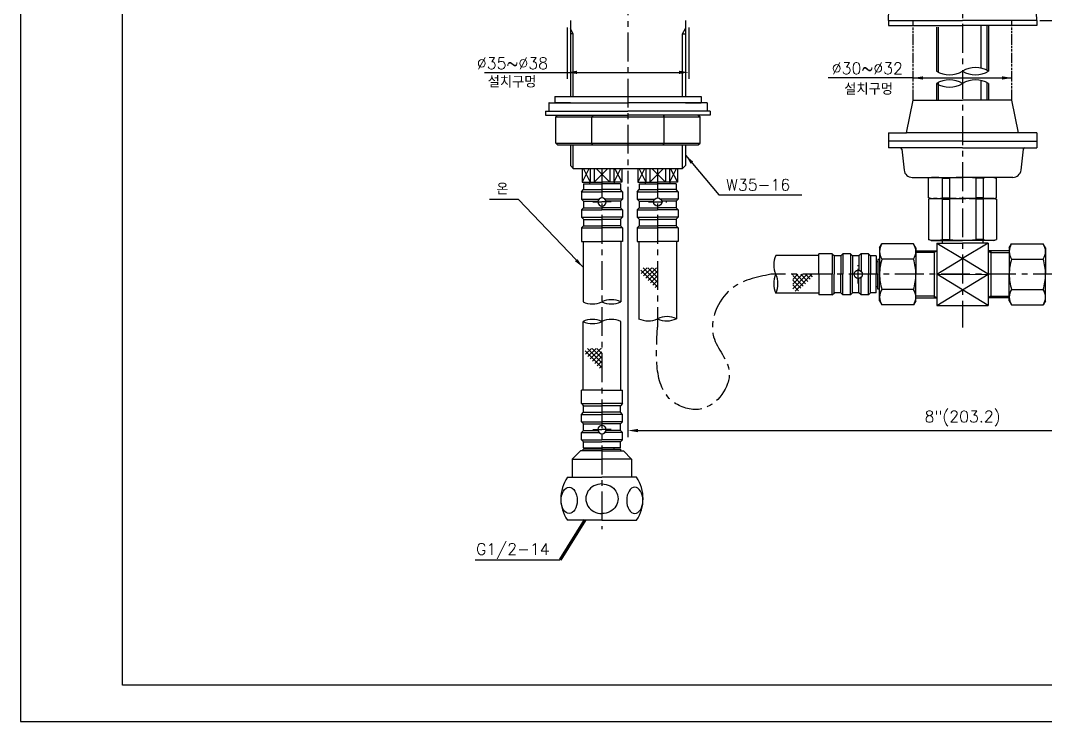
# Model space of a CAD drawing. Extents: x 516 to 1110, y 0 to 420.
# Drawn here: x 516.2 to 827.5, y 0 to 212.8 of the extents above; entities that cross this region are included whole.
import ezdxf

# ---------------------------------------------------------------- set-up
doc = ezdxf.new("R2010")
doc.units = 0
doc.header["$LTSCALE"] = 7
doc.header["$MEASUREMENT"] = 0
doc.linetypes.add('CENTER', pattern=[2, 1.25, -0.25, 0.25, -0.25])
doc.linetypes.add('PHANTOM', pattern=[0.8, 0.45, -0.05, 0.1, -0.05, 0.1, -0.05])
doc.layers.get('0').update_dxf_attribs({"color": 2, "linetype": 'CONTINUOUS'})
for name, color, linetype in [('CL', 1, 'CENTER'), ('D', 2, 'CONTINUOUS'), ('DIM', 2, 'CONTINUOUS'), ('DWG', 7, 'CONTINUOUS'), ('PH', 3, 'PHANTOM')]:
    doc.layers.add(name, color=color, linetype=linetype)
doc.styles.add('GHS', font='ROMANS', dxfattribs={"bigfont": 'GHS'})
doc.dimstyles.new('STANDARD$7', dxfattribs={"dimtxt": 3.5, "dimasz": 3, "dimexe": 1, "dimexo": 0.0625, "dimgap": 1, "dimtad": 1, "dimdec": 4, "dimzin": 0, "dimdsep": 46, "dimtxsty": 'GHS', "dimcen": 1, "dimclrt": 2, "dimadec": 0, "dimazin": 0, "dimtfac": 1, "dimtdec": 4, "dimtofl": 0, "dimtmove": 0, "dimatfit": 3, "dimfxl": 0, "dimtolj": 1, "dimtzin": 0, "dimarcsym": 0})

# ---------------------------------------------------------------- blocks, each defined once
blk = doc.blocks.new('BORDER')
for p, q in [((0, 1), (0, 0)), ((0, 0), (1, 0))]:
    blk.add_line(p, q)

msp = doc.modelspace()

# ---------------------------------------------------------------- linework, layer by layer
at = {"color": 4}
for p, q in [((547.23, 11), (547.23, 386)), ((1096.23, 11), (547.23, 11))]:
    msp.add_line(p, q, dxfattribs=at)
at = {"color": 7, "linetype": 'Continuous'}
for p, q in [((683.2, 212.77), (683.2, 189.77)), ((718.2, 212.77), (718.2, 189.77)), ((676.7, 187.77), (676.7, 185.27)), ((683.2, 187.77), (678.45, 187.77)), ((718.2, 187.77), (722.95, 187.77)), ((724.7, 187.77), (724.7, 185.27)), ((675.7, 185.27), (700.7, 185.27)), ((675.7, 185.27), (675.7, 184.07)), ((675.7, 184.07), (700.7, 184.07)), ((679.33, 184.07), (678.76, 183.57)), ((690.01, 184.07), (689.73, 183.57)), ((725.7, 185.27), (700.7, 185.27)), ((725.7, 184.07), (700.7, 184.07)), ((711.38, 184.07), (711.67, 183.57)), ((722.06, 184.07), (722.64, 183.57)), ((725.7, 185.27), (725.7, 184.07)), ((678.76, 183.57), (722.64, 183.57)), ((678.76, 175.57), (678.76, 183.57)), ((689.73, 175.57), (689.73, 183.57)), ((711.67, 175.57), (711.67, 183.57)), ((722.64, 175.57), (722.64, 183.57)), ((678.76, 175.57), (722.64, 175.57)), ((679.33, 175.07), (678.76, 175.57)), ((679.33, 175.07), (722.06, 175.07)), ((683.2, 175.07), (683.2, 168.77)), ((690.01, 175.07), (689.73, 175.57)), ((711.38, 175.07), (711.67, 175.57)), ((718.2, 175.07), (718.2, 168.77)), ((722.06, 175.07), (722.64, 175.57)), ((683.2, 168.77), (684.2, 167.77)), ((718.2, 168.77), (717.2, 167.77)), ((700.7, 167.77), (684.2, 167.77)), ((717.2, 167.77), (700.7, 167.77)), ((717.2, 167.77), (715.7, 167.77))]:
    msp.add_line(p, q, dxfattribs=at)
at = {"color": 2, "linetype": 'Continuous'}
for p, q in [((676.77, 187.77), (676.7, 187.77)), ((724.62, 187.77), (724.7, 187.77)), ((675.7, 184.15), (675.75, 184.07)), ((725.7, 184.15), (725.64, 184.07))]:
    msp.add_line(p, q, dxfattribs=at)
at = {"color": 2}
for p, q in [((704.63, 137.03), (709.7, 131.96)), ((704.75, 135.99), (706.5, 137.74)), ((705.33, 137.74), (709.7, 133.37)), ((705.45, 135.28), (707.91, 137.74)), ((706.16, 134.57), (709.33, 137.74)), ((706.75, 137.74), (709.7, 134.78)), ((708.16, 137.74), (709.7, 136.2)), ((709.58, 137.74), (709.7, 137.61)), ((706.87, 133.87), (709.7, 136.71)), ((707.57, 133.16), (709.7, 135.29)), ((708.28, 132.45), (709.7, 133.88)), ((750.77, 131.37), (755.14, 135.74)), ((750.77, 135.61), (750.9, 135.74)), ((750.77, 132.78), (753.73, 135.74)), ((750.77, 134.2), (752.31, 135.74)), ((753.94, 132.19), (750.77, 135.36)), ((753.23, 131.49), (750.77, 133.95)), ((751.48, 130.66), (756.56, 135.74)), ((754.64, 132.9), (751.81, 135.74)), ((755.35, 133.61), (753.22, 135.74)), ((756.06, 134.32), (754.64, 135.74)), ((756.77, 135.02), (756.05, 135.74)), ((757.47, 135.73), (757.46, 135.74)), ((708.99, 131.75), (709.7, 132.46)), ((709.7, 131.04), (709.7, 131.05)), ((752.52, 130.78), (750.77, 132.53)), ((687.72, 112.53), (692.8, 107.45)), ((687.84, 111.48), (689.59, 113.24)), ((688.43, 113.24), (692.8, 108.87)), ((688.54, 110.78), (691, 113.24)), ((689.25, 110.07), (692.42, 113.24)), ((689.84, 113.24), (692.8, 110.28)), ((689.96, 109.36), (692.8, 112.2)), ((691.25, 113.24), (692.8, 111.69)), ((692.67, 113.24), (692.8, 113.11)), ((690.67, 108.66), (692.8, 110.79)), ((691.37, 107.95), (692.8, 109.37)), ((692.08, 107.24), (692.8, 107.96)), ((692.79, 106.53), (692.8, 106.54))]:
    msp.add_line(p, q, dxfattribs=at)
at = {"color": 2, "linetype": 'Continuous'}
for centre, radius, start, end in [((751.73, 138.59), 6.77, 154.671, 204.893), ((751.73, 132.89), 6.77, 155.107, 205.329), ((739.45, 132.84), 6.78, 335.1431, 25.293), ((695.69, 121.24), 6.78, 65.1431, 115.293), ((689.94, 133.52), 6.77, 244.671, 294.893), ((695.65, 133.52), 6.77, 245.107, 295.329), ((689.94, 115.28), 6.77, 65.107, 115.329), ((689.9, 127.56), 6.78, 245.1431, 295.293), ((695.65, 115.28), 6.77, 64.671, 114.893), ((706.84, 128.39), 6.77, 244.671, 294.893), ((712.59, 116.11), 6.78, 65.1431, 115.293), ((712.55, 128.39), 6.77, 245.107, 295.329)]:
    msp.add_arc(centre, radius, start, end, dxfattribs=at)
at = {"layer": 'CL'}
for p, q in [((802.3, 365.74), (802.3, 119.6)), ((700.7, 293.12), (700.7, 163.34)), ((860.52, 135.74), (744.08, 135.74))]:
    msp.add_line(p, q, dxfattribs=at)
at = {"layer": 'CL', "color": 1}
for p, q in [((692.8, 167.77), (692.8, 58.38)), ((709.7, 167.77), (709.7, 119.69)), ((709.7, 167.77), (709.7, 142.82))]:
    msp.add_line(p, q, dxfattribs=at)
at = {"layer": 'CL', "ltscale": 0.5}
for p, q in [((690.05, 157.7), (692.8, 157.7)), ((695.55, 157.7), (692.8, 157.7)), ((706.95, 157.7), (712.45, 157.7)), ((770.61, 132.99), (770.61, 138.49)), ((690.05, 88.62), (692.8, 88.62)), ((695.55, 88.62), (692.8, 88.62))]:
    msp.add_line(p, q, dxfattribs=at)
at = {"layer": 'CL', "color": 1}
msp.add_spline([(744.08, 135.74), (731.89, 131.18), (726.71, 116.78), (731.44, 106.06), (723.18, 94.95), (714.83, 96.74), (709.7, 119.69)], degree=3, dxfattribs=at)
at = {"layer": 'D', "color": 2}
msp.add_line((825.8, 212.77), (851.5, 212.77), dxfattribs=at)
at = {"layer": 'D'}
for p, q in [((682.2, 210.68), (682.2, 195.05)), ((684.1, 208.77), (683.2, 210.33)), ((684.1, 189.77), (684.1, 208.77)), ((717.3, 208.77), (718.2, 210.33)), ((717.3, 189.77), (717.3, 208.77)), ((719.2, 210.68), (719.2, 195.05)), ((657.12, 197.05), (716.2, 197.05)), ((684.1, 167.87), (684.1, 175.07)), ((717.3, 167.87), (717.3, 175.07)), ((688.86, 167.77), (686.8, 163.7)), ((687.15, 167.77), (689.23, 163.7)), ((690.4, 163.7), (694.47, 167.77)), ((695.19, 163.7), (691.13, 167.77)), ((698.44, 167.77), (696.36, 163.7)), ((696.73, 167.77), (698.8, 163.7)), ((705.76, 167.77), (703.7, 163.7)), ((704.05, 167.77), (706.13, 163.7)), ((711.37, 167.77), (707.3, 163.7)), ((712.09, 163.7), (708.03, 167.77)), ((715.34, 167.77), (713.26, 163.7)), ((713.63, 167.77), (715.7, 163.7)), ((728.24, 159.85), (753.53, 159.85)), ((667.44, 158.41), (658.67, 158.41)), ((654.25, 49.06), (680.15, 49.06))]:
    msp.add_line(p, q, dxfattribs=at)
at = {"layer": 'D', "color": 7}
for p in [(776.61, 140.24), (776.61, 131.24)]:
    msp.add_line(p, (776.61, 135.74), dxfattribs=at)
at = {"layer": 'D'}
for points in [[(685.2, 197.55), (685.2, 196.55), (682.2, 197.05)], [(716.2, 197.55), (716.2, 196.55), (719.2, 197.05)]]:
    msp.add_solid(points, dxfattribs=at)
at = {"layer": 'DIM'}
for p, q in [((787.3, 195.35), (761.47, 195.35)), ((787.3, 195.35), (817.3, 195.35)), ((700.7, 162.34), (700.7, 86.32)), ((703.7, 88.32), (900.9, 88.32))]:
    msp.add_line(p, q, dxfattribs=at)
for points in [[(790.3, 195.85), (790.3, 194.85), (787.3, 195.35)], [(814.3, 195.85), (814.3, 194.85), (817.3, 195.35)], [(703.7, 88.82), (703.7, 87.82), (700.7, 88.32)]]:
    msp.add_solid(points, dxfattribs=at)
at = {"layer": 'DWG'}
for p, q in [((779.8, 212.77), (782.76, 292.8)), ((824.8, 212.77), (821.83, 292.8)), ((779.8, 212.77), (802.3, 212.77)), ((779.8, 212.77), (779.8, 211.27)), ((824.8, 212.77), (802.3, 212.77)), ((824.8, 212.77), (824.8, 211.27)), ((684.1, 208.77), (683.2, 208.77)), ((717.3, 208.77), (718.2, 208.77)), ((779.8, 211.27), (802.3, 211.27)), ((794.4, 210.77), (794.4, 197.43)), ((824.8, 211.27), (802.3, 211.27)), ((807.8, 211.27), (807.8, 198.38)), ((810.2, 211.27), (810.2, 197.43)), ((794.4, 193.66), (794.4, 188.65)), ((807.8, 194.62), (807.8, 188.65)), ((810.2, 193.66), (810.2, 188.65)), ((676.7, 187.77), (700.7, 187.77)), ((678.45, 189.77), (722.95, 189.77)), ((678.45, 189.77), (678.45, 187.77)), ((724.7, 187.77), (700.7, 187.77)), ((722.95, 189.77), (722.95, 187.77)), ((785.3, 178.65), (787.3, 188.65)), ((787.3, 188.65), (802.3, 188.65)), ((817.3, 188.65), (802.3, 188.65)), ((819.3, 178.65), (817.3, 188.65)), ((779.8, 178.65), (785.3, 178.65)), ((779.8, 178.65), (779.8, 176.15)), ((824.8, 178.65), (785.3, 178.65)), ((824.8, 178.65), (824.8, 176.15)), ((802.3, 176.15), (779.8, 176.15)), ((779.8, 176.15), (779.8, 174.15)), ((802.3, 176.15), (824.8, 176.15)), ((824.8, 176.15), (824.8, 174.15)), ((802.3, 174.15), (779.8, 174.15)), ((783.85, 173.71), (784.55, 167.38)), ((802.3, 174.15), (824.8, 174.15)), ((820.75, 173.71), (820.04, 167.38)), ((686.8, 167.77), (686.8, 163.7)), ((689.23, 167.77), (689.23, 163.7)), ((690.4, 167.77), (690.4, 163.7)), ((695.19, 167.77), (695.19, 163.7)), ((696.36, 167.77), (696.36, 163.7)), ((698.8, 167.77), (698.8, 163.7)), ((703.7, 167.77), (703.7, 163.7)), ((706.13, 167.77), (706.13, 163.7)), ((707.3, 167.77), (707.3, 163.7)), ((712.09, 167.77), (712.09, 163.7)), ((713.26, 167.77), (713.26, 163.7)), ((715.7, 167.77), (715.7, 163.7)), ((787.03, 165.15), (802.3, 165.15)), ((792.8, 165.15), (792, 164.94)), ((792.8, 165.15), (793.95, 165.15)), ((817.56, 165.15), (802.3, 165.15)), ((811.8, 165.15), (810.65, 165.15)), ((811.8, 165.15), (812.6, 164.94)), ((686.8, 163.7), (692.8, 163.7)), ((687.2, 163.2), (692.8, 163.2)), ((687.2, 163.2), (687.2, 161.47)), ((689.05, 163.7), (689.05, 163.2)), ((698.8, 163.7), (692.8, 163.7)), ((698.4, 163.2), (692.8, 163.2)), ((696.55, 163.7), (696.55, 163.2)), ((698.4, 163.2), (698.4, 161.47)), ((703.7, 163.7), (709.7, 163.7)), ((704.1, 163.2), (709.7, 163.2)), ((704.1, 163.2), (704.1, 161.47)), ((705.95, 163.7), (705.95, 163.2)), ((715.7, 163.7), (709.7, 163.7)), ((715.3, 163.2), (709.7, 163.2)), ((713.45, 163.7), (713.45, 163.2)), ((715.3, 163.2), (715.3, 161.47)), ((792, 158.97), (792, 164.94)), ((796.06, 164.94), (796.06, 158.97)), ((796.06, 164.94), (798.32, 164.94)), ((798.32, 164.94), (798.32, 158.97)), ((808.53, 164.94), (806.28, 164.94)), ((806.28, 164.94), (806.28, 158.97)), ((808.53, 164.94), (808.53, 158.97)), ((812.6, 158.97), (812.6, 164.94)), ((686.55, 160.82), (687.2, 161.47)), ((686.55, 160.82), (692.8, 160.82)), ((686.55, 160.82), (686.55, 158.59)), ((687.2, 161.47), (692.8, 161.47)), ((698.4, 161.47), (692.8, 161.47)), ((699.05, 160.82), (692.8, 160.82)), ((699.05, 160.82), (698.4, 161.47)), ((699.05, 160.82), (699.05, 158.59)), ((703.45, 160.82), (704.1, 161.47)), ((703.45, 160.82), (709.7, 160.82)), ((703.45, 160.82), (703.45, 158.59)), ((704.1, 161.47), (709.7, 161.47)), ((715.3, 161.47), (709.7, 161.47)), ((715.95, 160.82), (709.7, 160.82)), ((715.95, 160.82), (715.3, 161.47)), ((715.95, 160.82), (715.95, 158.59)), ((792.8, 158.75), (792, 158.97)), ((792.8, 158.75), (792, 158.54)), ((792.8, 158.75), (802.3, 158.75)), ((796.06, 158.97), (798.32, 158.97)), ((811.8, 158.75), (802.3, 158.75)), ((808.53, 158.97), (806.28, 158.97)), ((811.8, 158.75), (812.6, 158.97)), ((811.8, 158.75), (812.6, 158.54)), ((686.55, 158.59), (691.91, 158.59)), ((686.55, 158.59), (687.2, 157.94)), ((686.55, 155.32), (687.2, 155.97)), ((687.2, 157.94), (691.57, 157.94)), ((687.2, 157.94), (687.2, 155.97)), ((687.2, 155.97), (692.8, 155.97)), ((698.4, 155.97), (692.8, 155.97)), ((699.05, 158.59), (693.68, 158.59)), ((698.4, 157.94), (694.02, 157.94)), ((699.05, 158.59), (698.4, 157.94)), ((698.4, 157.94), (698.4, 155.97)), ((699.05, 155.32), (698.4, 155.97)), ((703.45, 158.59), (708.81, 158.59)), ((703.45, 158.59), (704.1, 157.94)), ((703.45, 155.32), (704.1, 155.97)), ((704.1, 157.94), (708.47, 157.94)), ((704.1, 157.94), (704.1, 155.97)), ((704.1, 155.97), (709.7, 155.97)), ((715.3, 155.97), (709.7, 155.97)), ((715.95, 158.59), (710.58, 158.59)), ((715.3, 157.94), (710.92, 157.94)), ((715.95, 158.59), (715.3, 157.94)), ((715.3, 157.94), (715.3, 155.97)), ((715.95, 155.32), (715.3, 155.97)), ((792, 158.54), (792, 146.27)), ((796.06, 158.54), (796.06, 146.27)), ((796.06, 158.54), (798.32, 158.54)), ((798.32, 158.54), (798.32, 146.27)), ((806.28, 158.54), (806.28, 146.27)), ((808.53, 158.54), (806.28, 158.54)), ((808.53, 158.54), (808.53, 146.27)), ((812.6, 158.54), (812.6, 146.27)), ((686.55, 155.32), (686.55, 153.09)), ((686.55, 155.32), (692.8, 155.32)), ((686.55, 153.09), (692.8, 153.09)), ((686.55, 153.09), (687.2, 152.44)), ((699.05, 155.32), (692.8, 155.32)), ((699.05, 153.09), (692.8, 153.09)), ((699.05, 153.09), (698.4, 152.44)), ((699.05, 155.32), (699.05, 153.09)), ((703.45, 155.32), (709.7, 155.32)), ((703.45, 155.32), (703.45, 153.09)), ((703.45, 153.09), (709.7, 153.09)), ((703.45, 153.09), (704.1, 152.44)), ((715.95, 155.32), (709.7, 155.32)), ((715.95, 153.09), (709.7, 153.09)), ((715.95, 153.09), (715.3, 152.44)), ((715.95, 155.32), (715.95, 153.09)), ((686.55, 149.82), (687.2, 150.47)), ((686.55, 149.82), (692.8, 149.82)), ((686.55, 149.82), (686.55, 145.7)), ((687.18, 150.46), (692.8, 150.46)), ((687.2, 152.44), (687.2, 150.47)), ((687.2, 152.43), (692.8, 152.43)), ((698.4, 152.43), (692.8, 152.43)), ((698.41, 150.46), (692.8, 150.46)), ((699.05, 149.82), (692.8, 149.82)), ((698.4, 152.44), (698.4, 150.47)), ((699.05, 149.82), (698.4, 150.47)), ((699.05, 149.82), (699.05, 145.7)), ((703.45, 149.82), (704.1, 150.47)), ((703.45, 149.82), (709.7, 149.82)), ((703.45, 149.82), (703.45, 145.7)), ((704.08, 150.46), (709.7, 150.46)), ((704.1, 152.44), (704.1, 150.47)), ((704.1, 152.43), (709.7, 152.43)), ((715.3, 152.43), (709.7, 152.43)), ((715.31, 150.46), (709.7, 150.46)), ((715.95, 149.82), (709.7, 149.82)), ((715.3, 152.44), (715.3, 150.47)), ((715.95, 149.82), (715.3, 150.47)), ((715.95, 149.82), (715.95, 145.7)), ((686.55, 145.7), (692.8, 145.7)), ((687.05, 145.7), (687.05, 127.39)), ((699.05, 145.7), (692.8, 145.7)), ((698.55, 145.7), (698.55, 127.39)), ((703.45, 145.7), (709.7, 145.7)), ((703.95, 145.7), (703.95, 122.27)), ((715.95, 145.7), (709.7, 145.7)), ((715.45, 145.7), (715.45, 122.27)), ((777.11, 143.74), (777.82, 144.98)), ((777.11, 143.74), (777.11, 135.74)), ((787.39, 144.98), (777.82, 144.98)), ((788.11, 143.74), (787.39, 144.98)), ((788.11, 143.74), (788.11, 135.74)), ((792.8, 146.05), (792, 146.27)), ((792.8, 146.05), (802.3, 146.05)), ((794.5, 145.25), (794.5, 126.25)), ((794.5, 145.25), (802.3, 145.25)), ((796.06, 146.27), (798.32, 146.27)), ((796.1, 146.05), (796.1, 145.25)), ((811.8, 146.05), (802.3, 146.05)), ((810.1, 145.25), (802.3, 145.25)), ((808.53, 146.27), (806.28, 146.27)), ((808.5, 146.05), (808.5, 145.25)), ((810.1, 145.25), (810.1, 126.25)), ((811.8, 146.05), (812.6, 146.27)), ((816.48, 143.74), (817.2, 144.98)), ((816.48, 143.74), (816.48, 135.74)), ((817.2, 144.98), (826.77, 144.98)), ((827.48, 143.74), (826.77, 144.98)), ((827.48, 143.74), (827.48, 135.74)), ((758.61, 141.49), (745.6, 141.49)), ((758.61, 135.74), (758.61, 141.99)), ((762.73, 141.99), (758.61, 141.99)), ((762.73, 141.99), (763.38, 141.34)), ((762.73, 141.99), (762.73, 135.74)), ((763.36, 141.35), (763.36, 135.74)), ((765.34, 141.34), (763.38, 141.34)), ((765.99, 141.99), (765.34, 141.34)), ((765.34, 141.34), (765.34, 135.74)), ((765.99, 141.99), (765.99, 135.74)), ((768.23, 141.99), (765.99, 141.99)), ((768.23, 141.99), (768.88, 141.34)), ((768.23, 141.99), (768.23, 135.74)), ((770.84, 141.34), (768.88, 141.34)), ((768.88, 141.34), (768.88, 135.74)), ((771.49, 141.99), (770.84, 141.34)), ((770.84, 141.34), (770.84, 136.97)), ((773.73, 141.99), (771.49, 141.99)), ((771.49, 141.99), (771.49, 136.62)), ((773.73, 141.99), (774.38, 141.34)), ((773.73, 141.99), (773.73, 135.74)), ((774.38, 141.34), (774.38, 135.74)), ((776.11, 141.34), (774.38, 141.34)), ((776.11, 141.34), (776.11, 135.74)), ((787.39, 140.36), (777.82, 140.36)), ((788.11, 142.88), (794.5, 142.88)), ((793.68, 142.88), (793.68, 128.62)), ((816.48, 142.88), (810.1, 142.88)), ((810.91, 142.88), (810.91, 128.62)), ((817.2, 140.36), (826.77, 140.36)), ((776.61, 139.49), (776.11, 139.49)), ((758.61, 135.74), (758.61, 129.49)), ((762.73, 129.49), (762.73, 135.74)), ((763.36, 130.12), (763.36, 135.74)), ((765.34, 130.14), (765.34, 135.74)), ((765.99, 129.49), (765.99, 135.74)), ((768.23, 129.49), (768.23, 135.74)), ((768.88, 130.14), (768.88, 135.74)), ((770.84, 130.14), (770.84, 134.51)), ((771.49, 129.49), (771.49, 134.86)), ((773.73, 129.49), (773.73, 135.74)), ((774.38, 130.14), (774.38, 135.74)), ((776.11, 130.14), (776.11, 135.74)), ((777.11, 127.74), (777.11, 135.74)), ((788.11, 127.74), (788.11, 135.74)), ((794.5, 135.75), (810.1, 135.73)), ((816.48, 127.74), (816.48, 135.74)), ((827.48, 127.74), (827.48, 135.74)), ((776.61, 131.99), (776.11, 131.99)), ((787.39, 131.12), (777.82, 131.12)), ((817.2, 131.12), (826.77, 131.12)), ((758.61, 129.99), (745.6, 129.99)), ((762.73, 129.49), (758.61, 129.49)), ((762.73, 129.49), (763.38, 130.14)), ((765.34, 130.14), (763.38, 130.14)), ((765.99, 129.49), (765.34, 130.14)), ((768.23, 129.49), (765.99, 129.49)), ((768.23, 129.49), (768.88, 130.14)), ((770.84, 130.14), (768.88, 130.14)), ((771.49, 129.49), (770.84, 130.14)), ((773.73, 129.49), (771.49, 129.49)), ((773.73, 129.49), (774.38, 130.14)), ((776.11, 130.14), (774.38, 130.14)), ((777.11, 127.74), (777.82, 126.5)), ((788.11, 127.74), (787.39, 126.5)), ((788.11, 128.62), (794.5, 128.62)), ((816.48, 128.62), (810.1, 128.62)), ((816.48, 127.74), (817.2, 126.5)), ((827.48, 127.74), (826.77, 126.5)), ((787.39, 126.5), (777.82, 126.5)), ((794.5, 126.25), (810.1, 126.25)), ((817.2, 126.5), (826.77, 126.5)), ((687.05, 100.62), (687.05, 121.4)), ((698.55, 100.62), (698.55, 121.4)), ((686.55, 96.5), (686.55, 100.62)), ((692.8, 100.62), (686.55, 100.62)), ((692.8, 100.62), (699.05, 100.62)), ((699.05, 96.5), (699.05, 100.62)), ((686.55, 96.5), (692.8, 96.5)), ((686.55, 96.5), (687.2, 95.85)), ((699.05, 96.5), (692.8, 96.5)), ((699.05, 96.5), (698.4, 95.85)), ((686.55, 93.23), (687.2, 93.88)), ((687.18, 95.87), (692.8, 95.87)), ((687.2, 93.88), (687.2, 95.85)), ((687.2, 93.89), (692.8, 93.89)), ((698.41, 95.87), (692.8, 95.87)), ((698.4, 93.89), (692.8, 93.89)), ((698.4, 93.88), (698.4, 95.85)), ((699.05, 93.23), (698.4, 93.88)), ((686.55, 91), (686.55, 93.23)), ((686.55, 93.23), (692.8, 93.23)), ((686.55, 91), (692.8, 91)), ((686.55, 91), (687.2, 90.35)), ((687.2, 90.35), (692.8, 90.35)), ((687.2, 88.38), (687.2, 90.35)), ((699.05, 93.23), (692.8, 93.23)), ((699.05, 91), (692.8, 91)), ((698.4, 90.35), (692.8, 90.35)), ((699.05, 91), (698.4, 90.35)), ((698.4, 88.38), (698.4, 90.35)), ((699.05, 91), (699.05, 93.23)), ((686.55, 87.73), (687.2, 88.38)), ((686.55, 87.73), (691.91, 87.73)), ((686.55, 85.5), (686.55, 87.73)), ((687.2, 88.38), (691.57, 88.38)), ((699.05, 87.73), (693.68, 87.73)), ((698.4, 88.38), (694.02, 88.38)), ((699.05, 87.73), (698.4, 88.38)), ((699.05, 85.5), (699.05, 87.73)), ((686.55, 85.5), (692.8, 85.5)), ((686.55, 85.5), (687.2, 84.85)), ((687.2, 83.12), (687.2, 84.85)), ((687.2, 84.85), (692.8, 84.85)), ((699.05, 85.5), (692.8, 85.5)), ((698.4, 84.85), (692.8, 84.85)), ((699.05, 85.5), (698.4, 84.85)), ((698.4, 83.12), (698.4, 84.85)), ((686.3, 82.12), (683.8, 79.62)), ((692.8, 82.12), (686.3, 82.12)), ((692.8, 82.62), (687.1, 82.62)), ((688.55, 82.62), (687.1, 82.62)), ((687.1, 82.12), (687.1, 82.62)), ((687.2, 83.12), (692.8, 83.12)), ((689.05, 82.62), (689.05, 83.12)), ((698.4, 83.12), (692.8, 83.12)), ((692.8, 82.62), (698.5, 82.62)), ((692.8, 82.12), (699.3, 82.12)), ((696.55, 82.62), (696.55, 83.12)), ((697.05, 82.62), (698.5, 82.62)), ((698.5, 82.12), (698.5, 82.62)), ((699.3, 82.12), (701.8, 79.62)), ((683.8, 79.62), (683.8, 74.12)), ((683.8, 79.62), (692.8, 79.62)), ((701.8, 79.62), (692.8, 79.62)), ((701.8, 79.62), (701.8, 74.12)), ((682.3, 74.12), (692.8, 74.12)), ((703.3, 74.12), (692.8, 74.12)), ((692.8, 61.12), (682.3, 61.12)), ((692.8, 61.12), (703.3, 61.12))]:
    msp.add_line(p, q, dxfattribs=at)
at = {"layer": 'DWG', "color": 2}
for p, q in [((794.9, 210.77), (794.9, 197.15)), ((809.7, 211.27), (809.7, 197.71)), ((794.9, 193.94), (794.9, 188.65)), ((809.7, 193.94), (809.7, 188.65)), ((794.5, 145.25), (802.3, 140.5)), ((810.1, 145.25), (802.3, 140.5)), ((793.68, 142.41), (788.11, 142.41)), ((794.5, 142.88), (793.68, 142.41)), ((794.5, 135.75), (802.3, 140.5)), ((810.1, 135.75), (802.3, 140.5)), ((810.1, 142.88), (810.91, 142.41)), ((810.91, 142.41), (816.48, 142.41)), ((802.3, 131), (794.5, 135.75)), ((802.3, 131), (810.1, 135.75)), ((794.5, 126.25), (802.3, 131)), ((810.1, 126.25), (802.3, 131)), ((793.68, 129.09), (788.11, 129.09)), ((793.68, 129.09), (794.5, 128.62)), ((810.91, 129.09), (810.1, 128.62)), ((810.91, 129.09), (816.48, 129.09))]:
    msp.add_line(p, q, dxfattribs=at)
at = {"layer": 'DWG', "color": 7, "linetype": 'Continuous'}
for p, q in [((777.11, 140.24), (776.61, 140.24)), ((777.11, 131.24), (776.61, 131.24))]:
    msp.add_line(p, q, dxfattribs=at)
at = {"layer": 'DWG'}
for centre in [(709.7, 157.7), (770.61, 135.74)]:
    msp.add_circle(centre, 1.25, dxfattribs=at)
at = {"layer": 'DWG', "color": 2}
for centre, start, end in [((798.35, 203.85), 238.4124, 301.5876), ((806.25, 191), 58.4124, 121.5876), ((806.25, 203.85), 238.4124, 301.5876), ((798.35, 187.24), 58.4124, 121.5876), ((798.35, 200.08), 238.4124, 301.5876), ((806.25, 187.24), 58.4124, 121.5876)]:
    msp.add_arc(centre, 7.54, start, end, dxfattribs=at)
at = {"layer": 'DWG'}
for centre, radius, start, end in [((783.35, 173.65), 0.5, 6.3402, 90), ((821.24, 173.65), 0.5, 90, 173.6598), ((787.03, 167.65), 2.5, 186.3402, 270), ((794.03, 155.43), 9.73, 77.9474, 102.0526), ((802.3, 128.1), 37.05, 90, 96.1659), ((802.3, 128.1), 37.05, 83.8341, 90), ((810.56, 155.43), 9.73, 77.9474, 102.0526), ((817.56, 167.65), 2.5, 270, 353.6598), ((692.8, 157.7), 1.25, 90, 270), ((692.8, 157.7), 1.25, 270, 90), ((794.03, 168.48), 9.73, 257.9474, 282.0526), ((794.03, 149.02), 9.73, 77.9523, 102.0477), ((802.3, 195.81), 37.05, 263.8341, 270), ((802.3, 121.7), 37.05, 90, 96.1659), ((802.3, 195.81), 37.05, 270, 276.1659), ((802.3, 121.7), 37.05, 83.8341, 90), ((810.56, 168.48), 9.73, 257.9474, 282.0526), ((810.56, 149.02), 9.73, 77.9523, 102.0477), ((781.2, 142.67), 4.09, 145.6158, 214.3842), ((784.02, 142.67), 4.09, 325.6158, 34.3842), ((794.03, 155.79), 9.73, 257.9523, 282.0477), ((802.3, 183.11), 37.05, 263.8341, 270), ((802.3, 183.11), 37.05, 270, 276.1659), ((810.56, 155.79), 9.73, 257.9523, 282.0477), ((820.57, 142.67), 4.09, 145.6158, 214.3842), ((823.39, 142.67), 4.09, 325.6158, 34.3842), ((792.39, 135.74), 15.29, 162.412, 180), ((772.82, 135.74), 15.29, 0, 17.588), ((831.77, 135.74), 15.29, 162.412, 180), ((812.2, 135.74), 15.29, 0, 17.588), ((792.39, 135.74), 15.29, 180, 197.588), ((772.82, 135.74), 15.29, 342.412, 0), ((831.77, 135.74), 15.29, 180, 197.588), ((812.2, 135.74), 15.29, 342.412, 0), ((781.2, 128.81), 4.09, 145.6158, 214.3842), ((784.02, 128.81), 4.09, 325.6158, 34.3842), ((820.57, 128.81), 4.09, 145.6158, 214.3842), ((823.39, 128.81), 4.09, 325.6158, 34.3842), ((692.8, 88.62), 1.25, 90, 270), ((692.8, 88.62), 1.25, 270, 90), ((691.86, 67.62), 11.56, 145.7945, 214.2055), ((693.73, 67.62), 11.56, 325.7945, 34.2055)]:
    msp.add_arc(centre, radius, start, end, dxfattribs=at)
msp.add_ellipse((692.8, 67.62), major_axis=(-4.9, 0), ratio=0.918559, start_param=4.712389, end_param=7.853982, dxfattribs=at)
at = {"layer": 'DWG', "extrusion": (0, 0, -1)}
msp.add_ellipse((692.8, 67.62), major_axis=(4.9, 0), ratio=0.918559, start_param=4.712389, end_param=7.853982, dxfattribs=at)
at = {"layer": 'DWG'}
msp.add_ellipse((682.84, 67.12), major_axis=(0, 4), ratio=0.612372, dxfattribs=at)
at = {"layer": 'DWG', "extrusion": (0, 0, -1)}
msp.add_ellipse((702.76, 67.12), major_axis=(0, 4), ratio=0.612372, dxfattribs=at)
at = {"layer": 'PH'}
for p, q in [((787.3, 188.65), (787.3, 212.77)), ((817.3, 188.65), (817.3, 212.77))]:
    msp.add_line(p, q, dxfattribs=at)

# ---------------------------------------------------------------- block references
at = {"xscale": 594, "yscale": 420, "zscale": 594}
msp.add_blockref('BORDER', (516.23, 0), dxfattribs=at)

# ---------------------------------------------------------------- texts
at = {"layer": 'D', "style": 'GHS'}
for s, p in [('%%C35~%%c38', (654.81, 198.05)), ('설치구멍', (658.1, 192.43)), ('온', (660.72, 159.9)), ('W35-16', (730.48, 161.17)), ('G1/2-14', (654.57, 50.58))]:
    msp.add_text(s, height=3.5, dxfattribs=at).set_placement(p)
at = {"layer": 'DIM', "char_height": 3.5, "attachment_point": 5, "style": 'GHS'}
for s, insert in [('%%C30~%%c32', (773.38, 198.25)), ('설치구멍', (773.76, 191.99)), ('\\A1;8"(203.2)', (802.3, 91.98))]:
    msp.add_mtext(s, dxfattribs=dict(at, insert=insert))

# ---------------------------------------------------------------- leaders
at = {"layer": 'D'}
for points in [[(718.2, 171.92), (728.24, 159.85)], [(687.05, 137.88), (667.44, 158.41)]]:
    msp.add_leader(points, dimstyle='STANDARD$7', override={"dimscale": 1, "dimexe": 2, "dimexo": 1, "dimtad": 0, "dimzin": 5, "dimcen": -0.5, "dimtzin": 5}, dxfattribs=at)
at = {"layer": 'DIM'}
msp.add_leader([(687.55, 61.12), (680.15, 49.06)], dimstyle='STANDARD$7', override={"dimexe": 2, "dimexo": 1, "dimtad": 0, "dimcen": 0, "dimclrd": 256, "dimclre": 256, "dimclrt": 256, "dimtfac": 0.5, "dimtofl": 1, "dimtmove": 2, "dimatfit": 0, "dimlwd": 65535, "dimlwe": 65535}, dxfattribs=at)

doc.saveas('drawing.dxf')
